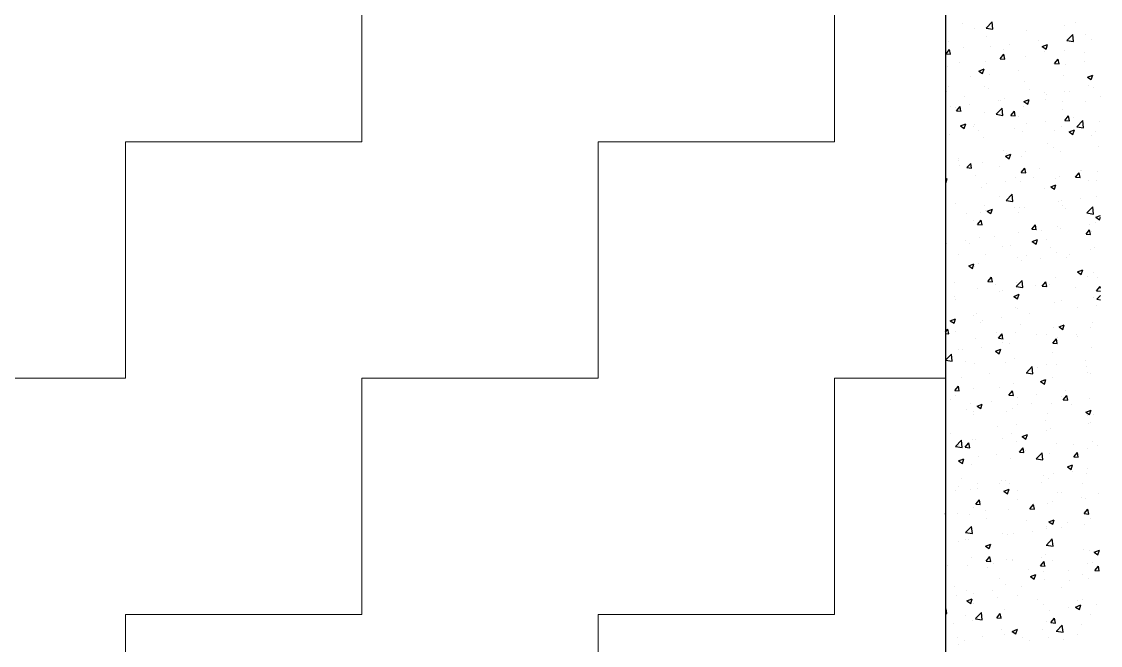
# Model space of a CAD drawing. Header units: millimetres. Extents: x 331487 to 517269, y 198509 to 399936.
# Drawn here: x 446483 to 447909, y 334471 to 335296 of the extents above; entities that cross this region are included whole.
import ezdxf

# ---------------------------------------------------------------- set-up
doc = ezdxf.new("R2010")
doc.units = ezdxf.units.MM
doc.header["$MEASUREMENT"] = 0
doc.layers.add('9th_Column', color=2, linetype='Continuous', lineweight=25)
doc.layers.add('9th_Hatch-4', color=252, linetype='Continuous', lineweight=5)
doc.layers.add('COLUMN', color=6, linetype='Continuous')

msp = doc.modelspace()

# ---------------------------------------------------------------- linework, layer by layer
at = {"layer": '9th_Column'}
msp.add_line((447704.3, 338208.5), (447704.3, 332808.5), dxfattribs=at)
at = {"layer": '9th_Hatch-4', "linetype": 'Continuous'}
for p, q in [((446932.9, 335136.6), (446932.9, 335449.1)), ((447557.9, 335136.6), (447557.9, 335449.1)), ((446620.4, 335136.6), (446932.9, 335136.6)), ((446620.4, 334824.1), (446620.4, 335136.6)), ((447245.4, 335136.6), (447557.9, 335136.6)), ((447245.4, 334824.1), (447245.4, 335136.6)), ((446307.9, 334824.1), (446620.4, 334824.1)), ((446932.9, 334824.1), (447245.4, 334824.1)), ((446932.9, 334511.6), (446932.9, 334824.1)), ((447557.9, 334824.1), (447704.3, 334824.1)), ((447557.9, 334511.6), (447557.9, 334824.1)), ((446620.4, 334511.6), (446932.9, 334511.6)), ((446620.4, 334199.1), (446620.4, 334511.6)), ((447245.4, 334511.6), (447557.9, 334511.6)), ((447245.4, 334199.1), (447245.4, 334511.6))]:
    msp.add_line(p, q, dxfattribs=at)
at = {"layer": 'COLUMN', "color": 2, "linetype": 'Continuous'}
for p, q in [((447727.1, 335293.3), (447727.1, 335293.3)), ((447742.7, 335286.4), (447742.7, 335286.4)), ((447758.2, 335287.2), (447767.1, 335285.8)), ((447758.3, 335287.3), (447766.1, 335295.4)), ((447767.1, 335285.8), (447766, 335295.3)), ((447862.5, 335290.5), (447862.5, 335290.5)), ((447875.9, 335294), (447875.9, 335294)), ((447708.7, 335269.6), (447708.7, 335269.6)), ((447759.2, 335276), (447759.2, 335276)), ((447811.1, 335283.5), (447811.1, 335283.5)), ((447826.9, 335270.5), (447826.9, 335270.5)), ((447865, 335270.7), (447872.8, 335278.8)), ((447865, 335270.6), (447873.9, 335269.3)), ((447873.9, 335269.3), (447872.8, 335278.7)), ((447890, 335278.8), (447890, 335278.8)), ((447897.5, 335271.5), (447897.5, 335271.5)), ((447705.2, 335253), (447710, 335258.8)), ((447711.2, 335252.5), (447710, 335258.7)), ((447728.1, 335261.1), (447728.1, 335261.1)), ((447763.9, 335262.2), (447763.9, 335262.2)), ((447781.5, 335258.9), (447781.5, 335258.9)), ((447789, 335265.5), (447789, 335265.5)), ((447832.5, 335262.7), (447839.5, 335265.4)), ((447832.5, 335262.7), (447837.5, 335259.3)), ((447834.9, 335256.6), (447834.9, 335256.6)), ((447837.5, 335259.3), (447839.5, 335265.4)), ((447839.2, 335261.5), (447839.2, 335261.5)), ((447861.2, 335257.2), (447861.2, 335257.2)), ((447705.2, 335253), (447711.2, 335252.5)), ((447722.6, 335241.4), (447722.6, 335241.4)), ((447758, 335242.7), (447758, 335242.7)), ((447776.9, 335246.7), (447781.7, 335252.5)), ((447776.9, 335246.7), (447782.9, 335246.2)), ((447780.9, 335251.4), (447780.9, 335251.4)), ((447782.9, 335246.2), (447781.7, 335252.5)), ((447809.9, 335250.2), (447809.9, 335250.2)), ((447848.6, 335240.5), (447853.5, 335246.2)), ((447854.6, 335239.9), (447853.5, 335246.2)), ((447888.3, 335254.4), (447888.3, 335254.4)), ((447888.7, 335242.6), (447888.7, 335242.6)), ((447707.4, 335236.3), (447707.4, 335236.3)), ((447748.5, 335230.4), (447755.5, 335233.1)), ((447748.5, 335230.4), (447753.5, 335227.1)), ((447753.5, 335227.1), (447755.5, 335233.1)), ((447800.5, 335231), (447800.5, 335231)), ((447848.6, 335240.5), (447854.6, 335239.9)), ((447863.7, 335239.3), (447863.7, 335239.3)), ((447737.6, 335222.7), (447737.6, 335222.7)), ((447762.7, 335226), (447762.7, 335226)), ((447808.7, 335216.9), (447808.7, 335216.9)), ((447860, 335223.9), (447860, 335223.9)), ((447892.2, 335222.4), (447899.2, 335225.1)), ((447892.2, 335222.4), (447897.2, 335219.1)), ((447897.2, 335219.1), (447899.2, 335225.1)), ((447706.2, 335203), (447706.2, 335203)), ((447708.7, 335210), (447708.7, 335210)), ((447756.7, 335209.4), (447756.7, 335209.4)), ((447762, 335207.8), (447762, 335207.8)), ((447815.4, 335205.5), (447815.4, 335205.5)), ((447835.1, 335201.8), (447835.1, 335201.8)), ((447837.4, 335199.9), (447837.4, 335199.9)), ((447862.4, 335203.2), (447862.4, 335203.2)), ((447868.8, 335203.3), (447868.8, 335203.3)), ((447893.4, 335211.8), (447893.4, 335211.8)), ((447900.3, 335208.2), (447900.3, 335208.2)), ((447729.7, 335196.6), (447729.7, 335196.6)), ((447736.4, 335186.6), (447736.4, 335186.6)), ((447774.2, 335191.6), (447774.2, 335191.6)), ((447776.8, 335191.8), (447776.8, 335191.8)), ((447783.1, 335194.3), (447783.1, 335194.3)), ((447808.2, 335190.2), (447815.2, 335192.9)), ((447808.2, 335190.2), (447813.2, 335186.8)), ((447813.2, 335186.8), (447815.2, 335192.9)), ((447836.5, 335192.1), (447836.5, 335192.1)), ((447858.8, 335190.7), (447858.8, 335190.7)), ((447889.9, 335189.8), (447889.9, 335189.8)), ((447909.3, 335197.1), (447909.3, 335197.1)), ((447705, 335169.7), (447705, 335169.7)), ((447711.3, 335183.3), (447711.3, 335183.3)), ((447718.4, 335181.8), (447718.4, 335181.8)), ((447719.1, 335177.8), (447723.9, 335183.5)), ((447719.1, 335177.8), (447725.1, 335177.3)), ((447725, 335177.3), (447723.9, 335183.5)), ((447755.5, 335176.1), (447755.5, 335176.1)), ((447771.5, 335173.2), (447780.4, 335171.8)), ((447771.6, 335173.3), (447779.4, 335181.4)), ((447780.4, 335171.8), (447779.3, 335181.3)), ((447790.8, 335171.5), (447795.6, 335177.3)), ((447790.8, 335171.5), (447796.8, 335171)), ((447796.8, 335171), (447795.6, 335177.3)), ((447800.7, 335169.8), (447800.7, 335169.8)), ((447807.5, 335183.6), (447807.5, 335183.6)), ((447859, 335179.8), (447859, 335179.8)), ((447862.5, 335165.2), (447867.3, 335171)), ((447868.5, 335164.7), (447867.3, 335171)), ((447724.2, 335157.9), (447731.2, 335160.6)), ((447724.2, 335157.9), (447729.2, 335154.6)), ((447729.1, 335154.6), (447731.2, 335160.6)), ((447742.1, 335156.9), (447742.1, 335156.9)), ((447742.4, 335159.8), (447742.4, 335159.8)), ((447811.1, 335160.4), (447811.1, 335160.4)), ((447836.1, 335163.7), (447836.1, 335163.7)), ((447857.6, 335157.4), (447857.6, 335157.4)), ((447862.5, 335165.2), (447868.5, 335164.7)), ((447874, 335168.7), (447874, 335168.7)), ((447878.2, 335156.7), (447887.1, 335155.3)), ((447878.3, 335156.8), (447886.1, 335164.9)), ((447887.1, 335155.3), (447886, 335164.8)), ((447908.1, 335163.8), (447908.1, 335163.8)), ((447710.1, 335147.1), (447710.1, 335147.1)), ((447747.9, 335152.1), (447747.9, 335152.1)), ((447754.3, 335142.8), (447754.3, 335142.8)), ((447795.5, 335154.7), (447795.5, 335154.7)), ((447806.2, 335150.3), (447806.2, 335150.3)), ((447848.9, 335152.4), (447848.9, 335152.4)), ((447867.9, 335149.9), (447874.9, 335152.6)), ((447867.9, 335149.9), (447872.9, 335146.6)), ((447872.9, 335146.6), (447874.9, 335152.6)), ((447897.2, 335144.8), (447897.2, 335144.8)), ((447902.3, 335150.2), (447902.3, 335150.2)), ((447838.9, 335134.8), (447838.9, 335134.8)), ((447847.7, 335129.3), (447847.7, 335129.3)), ((447906.9, 335130.5), (447906.9, 335130.5)), ((447721.6, 335112.7), (447721.6, 335112.7)), ((447722.3, 335114.8), (447722.3, 335114.8)), ((447780.6, 335124.8), (447780.6, 335124.8)), ((447783.9, 335117.7), (447790.9, 335120.3)), ((447783.9, 335117.7), (447788.8, 335114.3)), ((447784.8, 335121), (447784.8, 335121)), ((447788.8, 335114.3), (447790.9, 335120.3)), ((447805, 335117), (447805, 335117)), ((447809.8, 335124.3), (447809.8, 335124.3)), ((447856.4, 335124.1), (447856.4, 335124.1)), ((447722.7, 335105.8), (447722.7, 335105.8)), ((447732.9, 335102.6), (447737.8, 335108.3)), ((447732.9, 335102.6), (447738.9, 335102)), ((447738.9, 335102), (447737.8, 335108.3)), ((447753.1, 335109.5), (447753.1, 335109.5)), ((447776.1, 335103.6), (447776.1, 335103.6)), ((447804.7, 335096.3), (447809.5, 335102)), ((447810.6, 335095.8), (447809.5, 335102)), ((447829.4, 335101.3), (447829.4, 335101.3)), ((447882.8, 335099.1), (447882.8, 335099.1)), ((447704.3, 335087.1), (447706.8, 335088.1)), ((447704.8, 335082), (447706.8, 335088.1)), ((447743.8, 335092.4), (447743.8, 335092.4)), ((447783.5, 335084.9), (447783.5, 335084.9)), ((447797.1, 335090.2), (447797.1, 335090.2)), ((447804.7, 335096.3), (447810.7, 335095.8)), ((447821.4, 335089.8), (447821.4, 335089.8)), ((447850.5, 335087.9), (447850.5, 335087.9)), ((447855.2, 335090.8), (447855.2, 335090.8)), ((447876.4, 335090), (447881.2, 335095.8)), ((447876.4, 335090), (447882.4, 335089.5)), ((447882.4, 335089.5), (447881.2, 335095.8)), ((447884.5, 335098.2), (447884.5, 335098.2)), ((447893.1, 335085.2), (447893.1, 335085.2)), ((447903.9, 335085.6), (447903.9, 335085.6)), ((447905.7, 335097.2), (447905.7, 335097.2)), ((447704.3, 335082.4), (447704.8, 335082)), ((447751.9, 335076.3), (447751.9, 335076.3)), ((447758.5, 335081.6), (447758.5, 335081.6)), ((447803.8, 335083.8), (447803.8, 335083.8)), ((447834.8, 335075.2), (447834.8, 335075.2)), ((447843.6, 335077.4), (447850.6, 335080.1)), ((447843.6, 335077.4), (447848.5, 335074)), ((447848.5, 335074), (447850.6, 335080.1)), ((447776.5, 335065.1), (447776.5, 335065.1)), ((447784.8, 335059.3), (447792.6, 335067.5)), ((447784.8, 335059.3), (447793.6, 335057.9)), ((447793.6, 335057.9), (447792.5, 335067.4)), ((447853.9, 335057.5), (447853.9, 335057.5)), ((447858.2, 335058.7), (447858.2, 335058.7)), ((447883.3, 335062), (447883.3, 335062)), ((447904.5, 335063.9), (447904.5, 335063.9)), ((447718.1, 335055.1), (447718.1, 335055.1)), ((447732.2, 335042.1), (447732.2, 335042.1)), ((447750.7, 335043), (447750.7, 335043)), ((447756.2, 335052.8), (447756.2, 335052.8)), ((447757.2, 335045.4), (447757.2, 335045.4)), ((447759.5, 335045.1), (447766.5, 335047.8)), ((447759.5, 335045.1), (447764.5, 335041.8)), ((447764.5, 335041.8), (447766.5, 335047.8)), ((447795.1, 335050.4), (447795.1, 335050.4)), ((447800.4, 335043.2), (447800.4, 335043.2)), ((447802.6, 335050.5), (447802.6, 335050.5)), ((447809.5, 335050.5), (447809.5, 335050.5)), ((447858.7, 335053.2), (447858.7, 335053.2)), ((447862.9, 335048.2), (447862.9, 335048.2)), ((447891.5, 335042.7), (447900.4, 335041.3)), ((447891.6, 335042.8), (447899.4, 335050.9)), ((447900.4, 335041.3), (447899.3, 335050.8)), ((447742.1, 335033.2), (447742.1, 335033.2)), ((447746.8, 335027.4), (447751.6, 335033.1)), ((447746.8, 335027.4), (447752.8, 335026.8)), ((447752.8, 335026.8), (447751.6, 335033.1)), ((447894.8, 335027.6), (447894.8, 335027.6)), ((447903.2, 335030.6), (447903.2, 335030.6)), ((447903.3, 335037.1), (447909.3, 335039.5)), ((447903.3, 335037.1), (447908.2, 335033.8)), ((447908.2, 335033.8), (447909.3, 335037.1)), ((447801.4, 335017.2), (447801.4, 335017.2)), ((447818.5, 335021.1), (447823.4, 335026.8)), ((447818.5, 335021.1), (447824.5, 335020.6)), ((447824.5, 335020.5), (447823.4, 335026.8)), ((447831.9, 335019.3), (447831.9, 335019.3)), ((447852.7, 335024.2), (447852.7, 335024.2)), ((447857, 335022.6), (447857, 335022.6)), ((447890.3, 335014.8), (447895.1, 335020.5)), ((447890.3, 335014.8), (447896.3, 335014.3)), ((447896.2, 335014.3), (447895.1, 335020.5)), ((447896.9, 335018.2), (447896.9, 335018.2)), ((447705.9, 335002.7), (447705.9, 335002.7)), ((447730.9, 335006), (447730.9, 335006)), ((447736.7, 335001.7), (447736.7, 335001.7)), ((447749.4, 335009.7), (447749.4, 335009.7)), ((447768.8, 335011), (447768.8, 335011)), ((447790.1, 334999.4), (447790.1, 334999.4)), ((447819.2, 335004.9), (447826.2, 335007.6)), ((447819.2, 335004.9), (447824.2, 335001.5)), ((447824.2, 335001.5), (447826.2, 335007.6)), ((447838.6, 335008.2), (447838.6, 335008.2)), ((447704.4, 334990.5), (447704.4, 334990.5)), ((447722, 334988.2), (447722, 334988.2)), ((447757.8, 334988.2), (447757.8, 334988.2)), ((447780.3, 334998.2), (447780.3, 334998.2)), ((447811.2, 334986), (447811.2, 334986)), ((447843.5, 334997.1), (447843.5, 334997.1)), ((447851.5, 334990.9), (447851.5, 334990.9)), ((447868.5, 334988.1), (447868.5, 334988.1)), ((447896.8, 334994.9), (447896.8, 334994.9)), ((447902, 334997.3), (447902, 334997.3)), ((447735.2, 334972.6), (447742.2, 334975.3)), ((447735.2, 334972.6), (447740.2, 334969.3)), ((447740.2, 334969.3), (447742.2, 334975.3)), ((447742.5, 334971.5), (447742.5, 334971.5)), ((447748.2, 334976.4), (447748.2, 334976.4)), ((447800.2, 334983.9), (447800.2, 334983.9)), ((447805.6, 334979.8), (447805.6, 334979.8)), ((447830.6, 334983.1), (447830.6, 334983.1)), ((447864.5, 334983.7), (447864.5, 334983.7)), ((447704.6, 334966.5), (447704.6, 334966.5)), ((447760.7, 334952.1), (447765.5, 334957.9)), ((447766.7, 334951.6), (447765.5, 334957.9)), ((447850.3, 334957.6), (447850.3, 334957.6)), ((447878.9, 334964.6), (447885.9, 334967.3)), ((447878.9, 334964.6), (447883.9, 334961.3)), ((447883.9, 334961.3), (447885.9, 334967.3)), ((447892.8, 334958.5), (447892.8, 334958.5)), ((447900.8, 334964), (447900.8, 334964)), ((447905.4, 334957), (447905.4, 334957)), ((447716.8, 334950.8), (447716.8, 334950.8)), ((447747, 334943.1), (447747, 334943.1)), ((447760.7, 334952.1), (447766.7, 334951.6)), ((447770.2, 334948.6), (447770.2, 334948.6)), ((447798, 334945.3), (447806.9, 334943.9)), ((447798.1, 334945.4), (447805.9, 334953.5)), ((447798.9, 334950.6), (447798.9, 334950.6)), ((447804.3, 334943.7), (447804.3, 334943.7)), ((447806.9, 334943.9), (447805.8, 334953.4)), ((447823.6, 334946.3), (447823.6, 334946.3)), ((447832.4, 334945.9), (447837.2, 334951.6)), ((447832.4, 334945.9), (447838.4, 334945.3)), ((447834.5, 334948.5), (447834.5, 334948.5)), ((447838.4, 334945.3), (447837.2, 334951.6)), ((447842.2, 334948.7), (447842.2, 334948.7)), ((447876.9, 334944.1), (447876.9, 334944.1)), ((447904.2, 334939.6), (447909, 334945.3)), ((447909.3, 334943.3), (447909, 334945.3)), ((447716.2, 334932.1), (447716.2, 334932.1)), ((447717.8, 334928.5), (447717.8, 334928.5)), ((447776.2, 334938.5), (447776.2, 334938.5)), ((447779.3, 334940.4), (447779.3, 334940.4)), ((447794.9, 334932.4), (447801.9, 334935.1)), ((447794.9, 334932.4), (447799.9, 334929)), ((447799.9, 334929), (447801.9, 334935.1)), ((447899.6, 334930.7), (447899.6, 334930.7)), ((447904.2, 334939.6), (447909.3, 334939.1)), ((447904.7, 334928.7), (447909.3, 334928)), ((447904.8, 334928.8), (447909.3, 334933.5)), ((447797.7, 334917.3), (447797.7, 334917.3)), ((447800.1, 334916.6), (447800.1, 334916.6)), ((447849.1, 334924.3), (447849.1, 334924.3)), ((447858.4, 334926.6), (447858.4, 334926.6)), ((447879.1, 334917.5), (447879.1, 334917.5)), ((447904.1, 334920.8), (447904.1, 334920.8)), ((447710.9, 334900.1), (447717.9, 334902.8)), ((447710.9, 334900.1), (447715.8, 334896.8)), ((447715.8, 334896.8), (447717.9, 334902.8)), ((447741.8, 334906.5), (447741.8, 334906.5)), ((447745.8, 334909.8), (447745.8, 334909.8)), ((447753, 334901), (447753, 334901)), ((447778, 334904.2), (447778, 334904.2)), ((447815.9, 334909.2), (447815.9, 334909.2)), ((447704.3, 334885), (447707.7, 334888.9)), ((447708.8, 334882.7), (447707.7, 334888.9)), ((447718.4, 334886.3), (447718.4, 334886.3)), ((447750.7, 334897.5), (447750.7, 334897.5)), ((447804.1, 334895.2), (447804.1, 334895.2)), ((447847.9, 334891.1), (447847.9, 334891.1)), ((447854.6, 334892.1), (447861.6, 334894.8)), ((447854.6, 334892.1), (447859.6, 334888.7)), ((447857.5, 334893), (447857.5, 334893)), ((447859.6, 334888.7), (447861.6, 334894.8)), ((447896.6, 334891.6), (447896.6, 334891.6)), ((447898.4, 334897.5), (447898.4, 334897.5)), ((447704.3, 334883.1), (447708.8, 334882.7)), ((447744.6, 334876.5), (447744.6, 334876.5)), ((447771.8, 334884), (447771.8, 334884)), ((447774.6, 334876.9), (447779.4, 334882.7)), ((447774.6, 334876.9), (447780.6, 334876.4)), ((447780.5, 334876.4), (447779.4, 334882.7)), ((447780, 334871.6), (447780, 334871.6)), ((447796.5, 334884), (447796.5, 334884)), ((447825.2, 334881.8), (447825.2, 334881.8)), ((447838.3, 334881.6), (447838.3, 334881.6)), ((447846.3, 334870.6), (447851.1, 334876.4)), ((447846.3, 334870.6), (447852.3, 334870.1)), ((447852.3, 334870.1), (447851.1, 334876.4)), ((447852.8, 334878.1), (447852.8, 334878.1)), ((447877.8, 334881.4), (447877.8, 334881.4)), ((447878.5, 334879.5), (447878.5, 334879.5)), ((447704.6, 334848), (447712.4, 334856.1)), ((447713.4, 334846.5), (447712.3, 334856)), ((447721.7, 334861.5), (447721.7, 334861.5)), ((447726.7, 334861.5), (447726.7, 334861.5)), ((447751.7, 334864.8), (447751.7, 334864.8)), ((447770.6, 334859.9), (447777.6, 334862.5)), ((447770.6, 334859.9), (447775.5, 334856.5)), ((447775.5, 334856.5), (447777.6, 334862.5)), ((447789.6, 334869.8), (447789.6, 334869.8)), ((447846.6, 334857.8), (447846.6, 334857.8)), ((447897.2, 334864.2), (447897.2, 334864.2)), ((447704.5, 334847.9), (447713.4, 334846.5)), ((447730.8, 334846.6), (447730.8, 334846.6)), ((447743.4, 334843.2), (447743.4, 334843.2)), ((447784.2, 334844.4), (447784.2, 334844.4)), ((447795.3, 334850.7), (447795.3, 334850.7)), ((447837.6, 334842.1), (447837.6, 334842.1)), ((447851.5, 334842), (447851.5, 334842)), ((447889.4, 334846.9), (447889.4, 334846.9)), ((447763.3, 334830.4), (447763.3, 334830.4)), ((447811.3, 334831.3), (447820.2, 334829.9)), ((447811.4, 334831.4), (447819.1, 334839.5)), ((447820.2, 334829.9), (447819.1, 334839.4)), ((447826.5, 334838.7), (447826.5, 334838.7)), ((447891, 334839.9), (447891, 334839.9)), ((447892.5, 334831.9), (447892.5, 334831.9)), ((447895.9, 334830.9), (447895.9, 334830.9)), ((447716.7, 334808), (447721.5, 334813.7)), ((447722.7, 334807.4), (447721.5, 334813.7)), ((447725.4, 334825.4), (447725.4, 334825.4)), ((447794.1, 334817.4), (447794.1, 334817.4)), ((447830.3, 334819.6), (447837.3, 334822.3)), ((447830.3, 334819.6), (447835.2, 334816.2)), ((447834.2, 334821.9), (447834.2, 334821.9)), ((447835.2, 334816.2), (447837.3, 334822.3)), ((447845.4, 334824.5), (447845.4, 334824.5)), ((447716.7, 334808), (447722.7, 334807.4)), ((447717.6, 334801.9), (447717.6, 334801.9)), ((447742.1, 334809.9), (447742.1, 334809.9)), ((447775.9, 334811.9), (447775.9, 334811.9)), ((447788.4, 334801.7), (447793.3, 334807.4)), ((447788.4, 334801.7), (447794.4, 334801.2)), ((447794.4, 334801.2), (447793.3, 334807.4)), ((447800.1, 334799.2), (447800.1, 334799.2)), ((447825.2, 334802.5), (447825.2, 334802.5)), ((447858.2, 334799.9), (447858.2, 334799.9)), ((447860.2, 334795.4), (447865, 334801.2)), ((447863.1, 334807.5), (447863.1, 334807.5)), ((447866.1, 334794.9), (447865, 334801.2)), ((447711.3, 334795.5), (447711.3, 334795.5)), ((447737, 334790.9), (447737, 334790.9)), ((447746.2, 334787.3), (447753.2, 334790)), ((447746.2, 334787.3), (447751.2, 334784)), ((447751.2, 334784), (447753.2, 334790)), ((447764.7, 334793.3), (447764.7, 334793.3)), ((447799.8, 334789.9), (447799.8, 334789.9)), ((447818.1, 334791), (447818.1, 334791)), ((447844.2, 334791.2), (447844.2, 334791.2)), ((447860.2, 334795.4), (447866.2, 334794.9)), ((447871.5, 334788.8), (447871.5, 334788.8)), ((447894.7, 334797.6), (447894.7, 334797.6)), ((447732.4, 334782.1), (447732.4, 334782.1)), ((447740.9, 334776.6), (447740.9, 334776.6)), ((447741.5, 334779.9), (447741.5, 334779.9)), ((447785.8, 334779.9), (447785.8, 334779.9)), ((447792.9, 334784.1), (447792.9, 334784.1)), ((447839.2, 334777.6), (447839.2, 334777.6)), ((447889.9, 334779.3), (447896.9, 334782)), ((447889.9, 334779.3), (447894.9, 334776)), ((447892.6, 334775.3), (447892.6, 334775.3)), ((447894.9, 334776), (447896.9, 334782)), ((447899.9, 334776.4), (447899.9, 334776.4)), ((447773.8, 334759.8), (447773.8, 334759.8)), ((447798.9, 334763.1), (447798.9, 334763.1)), ((447836.7, 334768.1), (447836.7, 334768.1)), ((447843, 334757.9), (447843, 334757.9)), ((447893.5, 334764.3), (447893.5, 334764.3)), ((447896.3, 334764.9), (447896.3, 334764.9)), ((447710.7, 334751.5), (447710.7, 334751.5)), ((447717.9, 334734), (447725.7, 334742.1)), ((447726.7, 334732.5), (447725.6, 334742)), ((447739.7, 334743.4), (447739.7, 334743.4)), ((447744.8, 334742.5), (447744.8, 334742.5)), ((447779.7, 334744.9), (447779.7, 334744.9)), ((447791.7, 334750.9), (447791.7, 334750.9)), ((447805.9, 334747.1), (447812.9, 334749.8)), ((447805.9, 334747.1), (447810.9, 334743.7)), ((447810.9, 334743.7), (447812.9, 334749.8)), ((447838, 334754.9), (447838, 334754.9)), ((447717.8, 334733.9), (447726.7, 334732.5)), ((447721.4, 334734.9), (447721.4, 334734.9)), ((447730.6, 334732.7), (447735.4, 334738.5)), ((447730.6, 334732.7), (447736.6, 334732.2)), ((447736.6, 334732.2), (447735.4, 334738.5)), ((447798.2, 334740.2), (447798.2, 334740.2)), ((447802.3, 334726.5), (447807.1, 334732.2)), ((447808.3, 334725.9), (447807.1, 334732.2)), ((447810.4, 334728.6), (447810.4, 334728.6)), ((447851.6, 334737.9), (447851.6, 334737.9)), ((447873.6, 334736.9), (447873.6, 334736.9)), ((447892.3, 334731), (447892.3, 334731)), ((447898.6, 334740.2), (447898.6, 334740.2)), ((447905, 334735.7), (447905, 334735.7)), ((447721.9, 334714.8), (447728.9, 334717.5)), ((447721.9, 334714.8), (447726.9, 334711.5)), ((447726.9, 334711.5), (447728.9, 334717.5)), ((447747.5, 334720.3), (447747.5, 334720.3)), ((447772.6, 334723.6), (447772.6, 334723.6)), ((447790.4, 334717.6), (447790.4, 334717.6)), ((447802.3, 334726.5), (447808.3, 334726)), ((447824.5, 334717.4), (447833.4, 334716)), ((447824.6, 334717.5), (447832.4, 334725.6)), ((447833.4, 334716), (447832.3, 334725.5)), ((447841.8, 334724.6), (447841.8, 334724.6)), ((447874, 334720.2), (447878.9, 334725.9)), ((447874, 334720.2), (447880, 334719.7)), ((447880, 334719.7), (447878.9, 334725.9)), ((447738.5, 334710.1), (447738.5, 334710.1)), ((447865.6, 334706.8), (447872.6, 334709.5)), ((447865.6, 334706.8), (447870.6, 334703.5)), ((447870.6, 334703.5), (447872.6, 334709.5)), ((447872.3, 334700.8), (447872.3, 334700.8)), ((447892.2, 334705.3), (447892.2, 334705.3)), ((447725.3, 334691.4), (447725.3, 334691.4)), ((447775.6, 334685.3), (447775.6, 334685.3)), ((447778.7, 334689.1), (447778.7, 334689.1)), ((447784.1, 334689.2), (447784.1, 334689.2)), ((447832.1, 334686.8), (447832.1, 334686.8)), ((447833.9, 334695.3), (447833.9, 334695.3)), ((447840.6, 334691.3), (447840.6, 334691.3)), ((447847.3, 334697.5), (447847.3, 334697.5)), ((447891.1, 334697.7), (447891.1, 334697.7)), ((447717.3, 334675.2), (447717.3, 334675.2)), ((447721.2, 334680.9), (447721.2, 334680.9)), ((447737.3, 334676.8), (447737.3, 334676.8)), ((447746.3, 334684.2), (447746.3, 334684.2)), ((447746.4, 334677.9), (447746.4, 334677.9)), ((447781.6, 334674.6), (447788.6, 334677.2)), ((447781.6, 334674.6), (447786.6, 334671.2)), ((447786.6, 334671.2), (447788.6, 334677.2)), ((447789.2, 334684.3), (447789.2, 334684.3)), ((447799.8, 334675.7), (447799.8, 334675.7)), ((447853.2, 334673.4), (447853.2, 334673.4)), ((447857.9, 334673.3), (447857.9, 334673.3)), ((447885.5, 334684.6), (447885.5, 334684.6)), ((447906.6, 334671.2), (447906.6, 334671.2)), ((447744.5, 334657.5), (447749.3, 334663.3)), ((447744.5, 334657.5), (447750.5, 334657)), ((447750.4, 334657), (447749.3, 334663.3)), ((447799.5, 334663.3), (447799.5, 334663.3)), ((447816.2, 334651.3), (447821, 334657)), ((447821, 334658.1), (447821, 334658.1)), ((447822.2, 334650.7), (447821, 334657)), ((447839.3, 334658), (447839.3, 334658)), ((447846, 334661.4), (447846, 334661.4)), ((447883.9, 334666.3), (447883.9, 334666.3)), ((447889.9, 334664.4), (447889.9, 334664.4)), ((447704.3, 334644.9), (447704.6, 334645)), ((447704.3, 334644.3), (447704.6, 334645)), ((447719.9, 334644.8), (447719.9, 334644.8)), ((447736.1, 334643.5), (447736.1, 334643.5)), ((447741.2, 334653.3), (447741.2, 334653.3)), ((447757.8, 334649.7), (447757.8, 334649.7)), ((447788, 334651), (447788, 334651)), ((447816.2, 334651.3), (447822.2, 334650.7)), ((447887.9, 334645), (447892.7, 334650.7)), ((447887.9, 334645), (447893.9, 334644.5)), ((447893.9, 334644.4), (447892.7, 334650.7)), ((447705.4, 334640.5), (447705.4, 334640.5)), ((447731.1, 334620), (447738.9, 334628.2)), ((447740, 334618.6), (447738.8, 334628.1)), ((447758.8, 334638.3), (447758.8, 334638.3)), ((447812.2, 334636), (447812.2, 334636)), ((447837.7, 334628.3), (447837.7, 334628.3)), ((447841.3, 334634.3), (447848.3, 334637)), ((447841.3, 334634.3), (447846.3, 334630.9)), ((447846.3, 334630.9), (447848.3, 334637)), ((447865.6, 334633.8), (447865.6, 334633.8)), ((447888.6, 334631.1), (447888.6, 334631.1)), ((447896, 334638.3), (447896, 334638.3)), ((447731.1, 334620), (447740, 334618.6)), ((447779.4, 334618.3), (447779.4, 334618.3)), ((447786.8, 334617.7), (447786.8, 334617.7)), ((447794.7, 334618.6), (447794.7, 334618.6)), ((447819.7, 334621.9), (447819.7, 334621.9)), ((447838.1, 334624.7), (447838.1, 334624.7)), ((447857.6, 334626.9), (447857.6, 334626.9)), ((447721.1, 334608.3), (447721.1, 334608.3)), ((447731.5, 334610.3), (447731.5, 334610.3)), ((447734.8, 334610.2), (447734.8, 334610.2)), ((447757.3, 334602), (447764.3, 334604.7)), ((447757.3, 334602), (447762.2, 334598.7)), ((447762.2, 334598.7), (447764.3, 334604.7)), ((447837.8, 334603.4), (447846.7, 334602)), ((447837.9, 334603.5), (447845.7, 334611.6)), ((447846.7, 334602), (447845.6, 334611.5)), ((447739.4, 334587.2), (447739.4, 334587.2)), ((447758.3, 334582.3), (447763.2, 334588.1)), ((447764.3, 334581.8), (447763.2, 334588)), ((447792.7, 334584.9), (447792.7, 334584.9)), ((447831.3, 334587.5), (447831.3, 334587.5)), ((447836.9, 334591.5), (447836.9, 334591.5)), ((447887.4, 334597.9), (447887.4, 334597.9)), ((447894.4, 334595.8), (447894.4, 334595.8)), ((447901, 334594), (447908, 334596.7)), ((447901, 334594), (447905.9, 334590.7)), ((447905.9, 334590.7), (447908, 334596.7)), ((447705.2, 334570.9), (447705.2, 334570.9)), ((447707.1, 334576), (447707.1, 334576)), ((447733.6, 334576.9), (447733.6, 334576.9)), ((447758.3, 334582.3), (447764.3, 334581.8)), ((447760.4, 334573.7), (447760.4, 334573.7)), ((447768.4, 334579.2), (447768.4, 334579.2)), ((447785.6, 334584.4), (447785.6, 334584.4)), ((447793.4, 334582.5), (447793.4, 334582.5)), ((447813.8, 334571.5), (447813.8, 334571.5)), ((447830.1, 334576), (447834.9, 334581.8)), ((447830.1, 334576), (447836.1, 334575.5)), ((447836, 334575.5), (447834.9, 334581.8)), ((447846.1, 334582.7), (447846.1, 334582.7)), ((447891.9, 334578.7), (447891.9, 334578.7)), ((447899.5, 334580.4), (447899.5, 334580.4)), ((447901.8, 334569.8), (447906.6, 334575.5)), ((447907.8, 334569.2), (447906.6, 334575.5)), ((447775.3, 334558.6), (447775.3, 334558.6)), ((447817, 334561.8), (447824, 334564.5)), ((447817, 334561.8), (447821.9, 334558.4)), ((447821.9, 334558.4), (447823.9, 334564.5)), ((447833.6, 334568.6), (447833.6, 334568.6)), ((447835.7, 334558.2), (447835.7, 334558.2)), ((447867.2, 334569.2), (447867.2, 334569.2)), ((447868.1, 334556.3), (447868.1, 334556.3)), ((447886.2, 334564.6), (447886.2, 334564.6)), ((447893.2, 334559.6), (447893.2, 334559.6)), ((447901.8, 334569.8), (447907.8, 334569.2)), ((447717, 334548.6), (447717, 334548.6)), ((447732.4, 334543.6), (447732.4, 334543.6)), ((447767.1, 334543), (447767.1, 334543)), ((447784.4, 334551.1), (447784.4, 334551.1)), ((447805, 334548), (447805, 334548)), ((447857.6, 334546.7), (447857.6, 334546.7)), ((447719.5, 334536.3), (447719.5, 334536.3)), ((447732.9, 334529.5), (447739.9, 334532.2)), ((447732.9, 334529.5), (447737.9, 334526.2)), ((447737.9, 334526.2), (447739.9, 334532.2)), ((447742.1, 334539.7), (447742.1, 334539.7)), ((447772.8, 334534.1), (447772.8, 334534.1)), ((447799.2, 334536.7), (447799.2, 334536.7)), ((447826.2, 334531.8), (447826.2, 334531.8)), ((447879.6, 334529.6), (447879.6, 334529.6)), ((447885, 334531.3), (447885, 334531.3)), ((447704.3, 334518), (447705.3, 334519.1)), ((447706.5, 334512.8), (447705.3, 334519.1)), ((447740.9, 334526.7), (447740.9, 334526.7)), ((447744.4, 334506.1), (447752.2, 334514.2)), ((447753.2, 334504.6), (447752.1, 334514.1)), ((447783.1, 334517.8), (447783.1, 334517.8)), ((447834.5, 334524.9), (447834.5, 334524.9)), ((447841.8, 334516.9), (447841.8, 334516.9)), ((447866.8, 334520.2), (447866.8, 334520.2)), ((447876.6, 334521.5), (447883.6, 334524.2)), ((447876.6, 334521.5), (447881.6, 334518.2)), ((447881.6, 334518.2), (447883.6, 334524.2)), ((447904.7, 334525.2), (447904.7, 334525.2)), ((447704.3, 334513), (447706.5, 334512.8)), ((447715.7, 334500.3), (447715.7, 334500.3)), ((447731.2, 334510.3), (447731.2, 334510.3)), ((447740.8, 334503.6), (447740.8, 334503.6)), ((447744.3, 334506), (447753.2, 334504.6)), ((447772.2, 334507.1), (447777, 334512.8)), ((447772.2, 334507.1), (447778.2, 334506.6)), ((447778.2, 334506.6), (447777, 334512.8)), ((447778.7, 334508.6), (447778.7, 334508.6)), ((447837.4, 334501.7), (447837.4, 334501.7)), ((447843.9, 334500.8), (447848.8, 334506.6)), ((447843.9, 334500.8), (447849.9, 334500.3)), ((447849.9, 334500.3), (447848.8, 334506.6)), ((447895.8, 334511.7), (447895.8, 334511.7)), ((447779.1, 334491.7), (447779.1, 334491.7)), ((447792.6, 334489.3), (447799.6, 334492)), ((447792.6, 334489.3), (447797.6, 334485.9)), ((447797.6, 334485.9), (447799.6, 334492)), ((447833.3, 334491.6), (447833.3, 334491.6)), ((447851, 334489.4), (447859.9, 334488.1)), ((447851.1, 334489.5), (447858.9, 334497.6)), ((447859.9, 334488.1), (447858.8, 334497.6)), ((447878.4, 334485.7), (447878.4, 334485.7)), ((447883.8, 334498), (447883.8, 334498)), ((447720.8, 334481.7), (447720.8, 334481.7)), ((447721.1, 334471.8), (447721.1, 334471.8)), ((447730, 334477), (447730, 334477)), ((447753.4, 334483), (447753.4, 334483)), ((447781.9, 334484.5), (447781.9, 334484.5)), ((447806.8, 334480.7), (447806.8, 334480.7)), ((447815.5, 334477.4), (447815.5, 334477.4)), ((447840.5, 334480.7), (447840.5, 334480.7)), ((447860.1, 334478.5), (447860.1, 334478.5))]:
    msp.add_line(p, q, dxfattribs=at)

doc.saveas('drawing.dxf')
